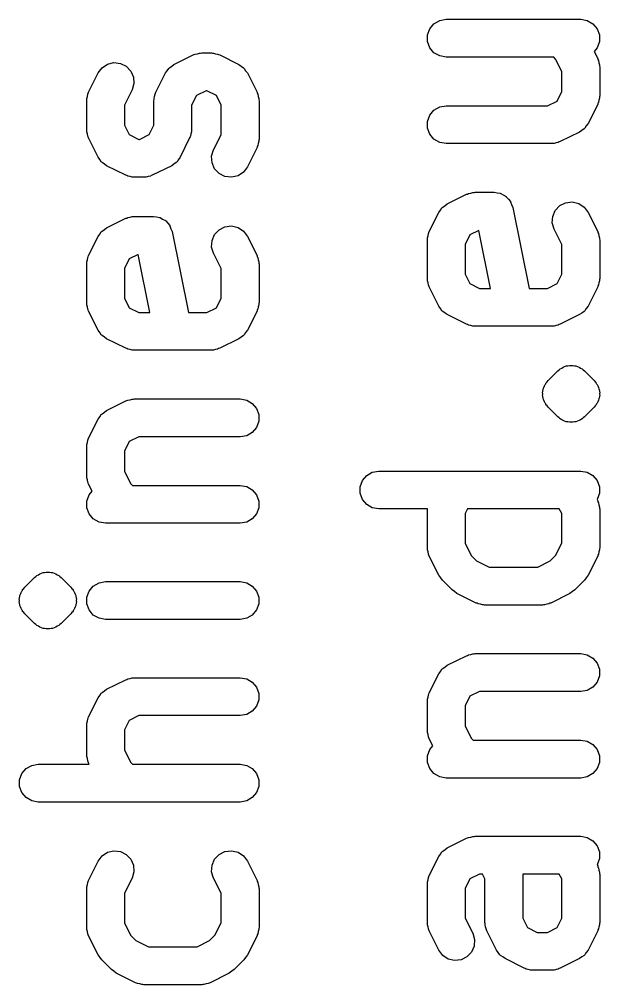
# Model space of a CAD drawing. Extents: x 10 to 287, y -200 to -10.
# Drawn here: x 169.5 to 171.8, y -87.14 to -83.314 of the extents above; entities that cross this region are included whole.
import ezdxf

# ---------------------------------------------------------------- set-up
doc = ezdxf.new("R2010")
doc.units = 0
doc.header["$MEASUREMENT"] = 0
doc.layers.add('BLACK', color=7, linetype='CONTINUOUS')

msp = doc.modelspace()

# ---------------------------------------------------------------- linework, layer by layer
at = {"layer": 'Black'}
for p, q in [((171.127, -83.3513), (171.143, -83.3313)), ((171.143, -83.3313), (171.166, -83.3183)), ((171.166, -83.3183), (171.192, -83.3138)), ((171.192, -83.3138), (171.725, -83.3138)), ((171.725, -83.3138), (171.751, -83.3183)), ((171.751, -83.3183), (171.773, -83.3313)), ((171.773, -83.3313), (171.79, -83.3513)), ((171.118, -83.3757), (171.127, -83.3513)), ((171.79, -83.3513), (171.799, -83.3757)), ((171.118, -83.4018), (171.118, -83.3757)), ((171.127, -83.4263), (171.118, -83.4018)), ((171.799, -83.4018), (171.79, -83.4263)), ((171.799, -83.3757), (171.799, -83.4018)), ((170.206, -83.4501), (170.214, -83.4476)), ((170.214, -83.4476), (170.218, -83.4478)), ((170.218, -83.4478), (170.223, -83.4471)), ((170.223, -83.4471), (170.261, -83.4471)), ((170.261, -83.4471), (170.265, -83.4478)), ((170.265, -83.4478), (170.269, -83.4476)), ((170.269, -83.4476), (170.278, -83.4501)), ((171.143, -83.4462), (171.127, -83.4263)), ((171.166, -83.4592), (171.143, -83.4462)), ((171.79, -83.4263), (171.778, -83.4408)), ((171.778, -83.4408), (171.792, -83.4695)), ((169.85, -83.4914), (169.875, -83.4853)), ((169.875, -83.4853), (169.901, -83.4883)), ((170.113, -83.4931), (170.189, -83.455)), ((170.189, -83.455), (170.193, -83.4538)), ((170.193, -83.4538), (170.197, -83.4516)), ((170.197, -83.4516), (170.206, -83.4501)), ((170.278, -83.4501), (170.286, -83.4516)), ((170.286, -83.4516), (170.29, -83.4538)), ((170.29, -83.4538), (170.294, -83.455)), ((170.294, -83.455), (170.37, -83.4931)), ((171.192, -83.4638), (171.166, -83.4592)), ((171.618, -83.4638), (171.192, -83.4638)), ((171.625, -83.4713), (171.618, -83.4638)), ((171.65, -83.5208), (171.625, -83.4713)), ((171.792, -83.4695), (171.793, -83.4736)), ((171.793, -83.4736), (171.795, -83.4774)), ((171.795, -83.4774), (171.797, -83.4861)), ((171.797, -83.4861), (171.799, -83.4945)), ((169.813, -83.5266), (169.828, -83.5057)), ((169.828, -83.5057), (169.85, -83.4914)), ((169.901, -83.4883), (169.924, -83.5)), ((169.924, -83.5), (169.942, -83.5189)), ((169.942, -83.5189), (169.953, -83.5428)), ((170.079, -83.5266), (170.086, -83.5178)), ((170.086, -83.5178), (170.092, -83.5086)), ((170.092, -83.5086), (170.094, -83.5074)), ((170.094, -83.5074), (170.095, -83.5057)), ((170.095, -83.5057), (170.104, -83.4997)), ((170.104, -83.4997), (170.113, -83.4931)), ((170.37, -83.4931), (170.379, -83.4997)), ((170.379, -83.4997), (170.388, -83.5057)), ((170.388, -83.5057), (170.39, -83.5074)), ((170.39, -83.5074), (170.391, -83.5086)), ((170.391, -83.5086), (170.397, -83.5178)), ((170.397, -83.5178), (170.404, -83.5266)), ((171.65, -83.5996), (171.65, -83.5208)), ((171.799, -83.4945), (171.799, -83.4988)), ((171.799, -83.4988), (171.8, -83.503)), ((171.8, -83.503), (171.8, -83.6173)), ((169.774, -83.6028), (169.813, -83.5266)), ((169.953, -83.5428), (169.954, -83.5688)), ((170.041, -83.6028), (170.079, -83.5266)), ((170.404, -83.5266), (170.442, -83.6028)), ((169.947, -83.5937), (169.917, -83.6541)), ((169.954, -83.5688), (169.947, -83.5937)), ((170.24, -83.5971), (170.202, -83.6161)), ((170.243, -83.5971), (170.24, -83.5971)), ((170.281, -83.6161), (170.243, -83.5971)), ((171.631, -83.6376), (171.65, -83.5996)), ((169.767, -83.6278), (169.77, -83.6194)), ((169.767, -83.6321), (169.767, -83.6278)), ((169.767, -83.6364), (169.767, -83.6321)), ((169.767, -83.7507), (169.767, -83.6364)), ((169.77, -83.6194), (169.771, -83.6107)), ((169.771, -83.6107), (169.773, -83.607)), ((169.773, -83.607), (169.774, -83.6028)), ((170.033, -83.6364), (170.034, -83.6321)), ((170.033, -83.733), (170.033, -83.6364)), ((170.034, -83.6278), (170.036, -83.6194)), ((170.034, -83.6321), (170.034, -83.6278)), ((170.036, -83.6194), (170.038, -83.6107)), ((170.038, -83.6107), (170.04, -83.607)), ((170.04, -83.607), (170.041, -83.6028)), ((170.202, -83.6161), (170.183, -83.6541)), ((170.3, -83.6541), (170.281, -83.6161)), ((170.442, -83.6028), (170.443, -83.607)), ((170.443, -83.607), (170.445, -83.6107)), ((170.445, -83.6107), (170.447, -83.6194)), ((170.447, -83.6194), (170.449, -83.6278)), ((170.449, -83.6278), (170.449, -83.6321)), ((170.449, -83.6321), (170.45, -83.6364)), ((170.45, -83.6364), (170.45, -83.7888)), ((171.593, -83.6566), (171.631, -83.6376)), ((171.797, -83.6343), (171.795, -83.643)), ((171.799, -83.6259), (171.797, -83.6343)), ((171.8, -83.6173), (171.799, -83.6216)), ((171.799, -83.6216), (171.799, -83.6259)), ((169.917, -83.6541), (169.917, -83.733)), ((170.183, -83.6541), (170.183, -83.7507)), ((170.3, -83.7711), (170.3, -83.6541)), ((171.127, -83.6941), (171.143, -83.6742)), ((171.143, -83.6742), (171.166, -83.6611)), ((171.166, -83.6611), (171.192, -83.6566)), ((171.192, -83.6566), (171.593, -83.6566)), ((171.792, -83.6509), (171.754, -83.7271)), ((171.793, -83.6467), (171.792, -83.6509)), ((171.795, -83.643), (171.793, -83.6467)), ((171.118, -83.7186), (171.127, -83.6941)), ((169.767, -83.7549), (169.767, -83.7507)), ((169.767, -83.7592), (169.767, -83.7549)), ((169.917, -83.733), (169.936, -83.771)), ((170.014, -83.771), (170.033, -83.733)), ((170.183, -83.7507), (170.182, -83.7549)), ((170.182, -83.7549), (170.183, -83.7592)), ((171.118, -83.7446), (171.118, -83.7186)), ((171.127, -83.7691), (171.118, -83.7446)), ((171.729, -83.754), (171.72, -83.7606)), ((171.738, -83.748), (171.729, -83.754)), ((171.74, -83.7463), (171.738, -83.748)), ((171.741, -83.7451), (171.74, -83.7463)), ((171.747, -83.7359), (171.741, -83.7451)), ((171.754, -83.7271), (171.747, -83.7359)), ((169.77, -83.7677), (169.767, -83.7592)), ((169.771, -83.7763), (169.77, -83.7677)), ((169.773, -83.7801), (169.771, -83.7763)), ((169.774, -83.7842), (169.773, -83.7801)), ((169.813, -83.8604), (169.774, -83.7842)), ((169.936, -83.771), (169.974, -83.79)), ((169.974, -83.79), (169.976, -83.79)), ((169.976, -83.79), (170.014, -83.771)), ((170.175, -83.7842), (170.137, -83.8604)), ((170.177, -83.7801), (170.175, -83.7842)), ((170.179, -83.7763), (170.177, -83.7801)), ((170.18, -83.7677), (170.179, -83.7763)), ((170.183, -83.7592), (170.18, -83.7677)), ((170.27, -83.8314), (170.3, -83.7711)), ((170.45, -83.7888), (170.449, -83.793)), ((170.449, -83.793), (170.449, -83.7973)), ((171.143, -83.7891), (171.127, -83.7691)), ((171.166, -83.8021), (171.143, -83.7891)), ((171.72, -83.7606), (171.644, -83.7987)), ((170.262, -83.8564), (170.27, -83.8314)), ((170.442, -83.8223), (170.404, -83.8985)), ((170.443, -83.8182), (170.442, -83.8223)), ((170.445, -83.8144), (170.443, -83.8182)), ((170.447, -83.8058), (170.445, -83.8144)), ((170.449, -83.7973), (170.447, -83.8058)), ((171.192, -83.8066), (171.166, -83.8021)), ((171.611, -83.8066), (171.192, -83.8066)), ((171.615, -83.8059), (171.611, -83.8066)), ((171.619, -83.8061), (171.615, -83.8059)), ((171.628, -83.8036), (171.619, -83.8061)), ((171.636, -83.8021), (171.628, -83.8036)), ((171.64, -83.7999), (171.636, -83.8021)), ((171.644, -83.7987), (171.64, -83.7999)), ((169.819, -83.8692), (169.813, -83.8604)), ((169.825, -83.8784), (169.819, -83.8692)), ((170.131, -83.8692), (170.125, -83.8784)), ((170.137, -83.8604), (170.131, -83.8692)), ((170.264, -83.8824), (170.262, -83.8564)), ((169.827, -83.8797), (169.825, -83.8784)), ((169.828, -83.8813), (169.827, -83.8797)), ((169.837, -83.8874), (169.828, -83.8813)), ((169.846, -83.8939), (169.837, -83.8874)), ((169.922, -83.932), (169.846, -83.8939)), ((170.104, -83.8939), (170.027, -83.932)), ((170.113, -83.8874), (170.104, -83.8939)), ((170.122, -83.8813), (170.113, -83.8874)), ((170.123, -83.8797), (170.122, -83.8813)), ((170.125, -83.8784), (170.123, -83.8797)), ((170.274, -83.9063), (170.264, -83.8824)), ((170.292, -83.9252), (170.274, -83.9063)), ((170.404, -83.8985), (170.388, -83.9194)), ((169.926, -83.9333), (169.922, -83.932)), ((169.93, -83.9354), (169.926, -83.9333)), ((169.939, -83.937), (169.93, -83.9354)), ((169.947, -83.9395), (169.939, -83.937)), ((169.952, -83.9392), (169.947, -83.9395)), ((169.956, -83.94), (169.952, -83.9392)), ((169.994, -83.94), (169.956, -83.94)), ((169.998, -83.9392), (169.994, -83.94)), ((170.003, -83.9395), (169.998, -83.9392)), ((170.011, -83.937), (170.003, -83.9395)), ((170.02, -83.9354), (170.011, -83.937)), ((170.023, -83.9333), (170.02, -83.9354)), ((170.027, -83.932), (170.023, -83.9333)), ((170.315, -83.9368), (170.292, -83.9252)), ((170.341, -83.9398), (170.315, -83.9368)), ((170.367, -83.9338), (170.341, -83.9398)), ((170.388, -83.9194), (170.367, -83.9338)), ((171.196, -84.0455), (171.272, -84.0074)), ((171.272, -84.0074), (171.276, -84.0062)), ((171.276, -84.0062), (171.28, -84.004)), ((171.28, -84.004), (171.289, -84.0025)), ((171.289, -84.0025), (171.297, -84)), ((171.297, -84), (171.302, -84.0002)), ((171.302, -84.0002), (171.306, -83.9995)), ((171.306, -83.9995), (171.382, -83.9995)), ((171.382, -83.9995), (171.394, -84.0016)), ((171.394, -84.0016), (171.406, -84.0034)), ((171.406, -84.0034), (171.407, -84.0038)), ((171.407, -84.0038), (171.408, -84.004)), ((171.408, -84.004), (171.418, -84.0101)), ((171.418, -84.0101), (171.429, -84.0159)), ((171.429, -84.0159), (171.43, -84.0166)), ((171.43, -84.0166), (171.43, -84.017)), ((171.43, -84.017), (171.438, -84.0263)), ((171.169, -84.0702), (171.175, -84.061)), ((171.175, -84.061), (171.177, -84.0598)), ((171.177, -84.0598), (171.178, -84.0581)), ((171.178, -84.0581), (171.187, -84.0521)), ((171.187, -84.0521), (171.196, -84.0455)), ((171.438, -84.0263), (171.446, -84.0355)), ((171.446, -84.0355), (171.446, -84.0363)), ((171.446, -84.0363), (171.447, -84.037)), ((171.447, -84.037), (171.451, -84.0484)), ((171.451, -84.0484), (171.456, -84.0598)), ((171.456, -84.0598), (171.52, -84.3804)), ((171.624, -84.0712), (171.642, -84.0523)), ((171.642, -84.0523), (171.665, -84.0407)), ((171.665, -84.0407), (171.691, -84.0377)), ((171.691, -84.0377), (171.717, -84.0438)), ((171.717, -84.0438), (171.738, -84.0581)), ((171.738, -84.0581), (171.754, -84.079)), ((169.926, -84.1014), (169.93, -84.0992)), ((169.93, -84.0992), (169.939, -84.0977)), ((169.939, -84.0977), (169.947, -84.0952)), ((169.947, -84.0952), (169.952, -84.0955)), ((169.952, -84.0955), (169.956, -84.0947)), ((169.956, -84.0947), (170.032, -84.0947)), ((170.032, -84.0947), (170.044, -84.0968)), ((170.044, -84.0968), (170.056, -84.0987)), ((170.056, -84.0987), (170.057, -84.0991)), ((170.057, -84.0991), (170.058, -84.0992)), ((170.058, -84.0992), (170.068, -84.1053)), ((171.124, -84.1552), (171.163, -84.079)), ((171.163, -84.079), (171.169, -84.0702)), ((171.612, -84.1211), (171.614, -84.0951)), ((171.614, -84.0951), (171.624, -84.0712)), ((171.754, -84.079), (171.792, -84.1552)), ((169.846, -84.1407), (169.922, -84.1026)), ((169.922, -84.1026), (169.926, -84.1014)), ((170.068, -84.1053), (170.079, -84.1112)), ((170.079, -84.1112), (170.08, -84.1118)), ((170.08, -84.1118), (170.08, -84.1123)), ((170.08, -84.1123), (170.088, -84.1216)), ((170.088, -84.1216), (170.096, -84.1307)), ((170.096, -84.1307), (170.096, -84.1315)), ((170.096, -84.1315), (170.097, -84.1322)), ((170.097, -84.1322), (170.101, -84.1437)), ((170.292, -84.1476), (170.315, -84.1359)), ((170.315, -84.1359), (170.341, -84.1329)), ((170.341, -84.1329), (170.367, -84.139)), ((171.62, -84.1461), (171.612, -84.1211)), ((169.774, -84.2505), (169.813, -84.1743)), ((169.813, -84.1743), (169.819, -84.1654)), ((169.819, -84.1654), (169.825, -84.1562)), ((169.825, -84.1562), (169.827, -84.155)), ((169.827, -84.155), (169.828, -84.1533)), ((169.828, -84.1533), (169.837, -84.1473)), ((169.837, -84.1473), (169.846, -84.1407)), ((170.101, -84.1437), (170.106, -84.155)), ((170.106, -84.155), (170.17, -84.4757)), ((170.264, -84.1904), (170.274, -84.1665)), ((170.274, -84.1665), (170.292, -84.1476)), ((170.367, -84.139), (170.388, -84.1533)), ((170.388, -84.1533), (170.404, -84.1743)), ((170.404, -84.1743), (170.442, -84.2505)), ((171.117, -84.1802), (171.12, -84.1718)), ((171.12, -84.1718), (171.121, -84.1631)), ((171.121, -84.1631), (171.123, -84.1594)), ((171.123, -84.1594), (171.124, -84.1552)), ((171.286, -84.1685), (171.267, -84.2065)), ((171.321, -84.1508), (171.286, -84.1685)), ((171.367, -84.3804), (171.321, -84.1508)), ((171.65, -84.2065), (171.62, -84.1461)), ((171.792, -84.1552), (171.793, -84.1594)), ((171.793, -84.1594), (171.795, -84.1631)), ((171.795, -84.1631), (171.797, -84.1718)), ((171.797, -84.1718), (171.799, -84.1802)), ((170.262, -84.2164), (170.264, -84.1904)), ((171.117, -84.1845), (171.117, -84.1802)), ((171.117, -84.1888), (171.117, -84.1845)), ((171.117, -84.3411), (171.117, -84.1888)), ((171.267, -84.2065), (171.267, -84.3234)), ((171.65, -84.3234), (171.65, -84.2065)), ((171.799, -84.1802), (171.799, -84.1845)), ((171.799, -84.1845), (171.8, -84.1888)), ((171.8, -84.1888), (171.8, -84.3411)), ((169.773, -84.2546), (169.774, -84.2505)), ((169.971, -84.2461), (169.936, -84.2637)), ((170.017, -84.4757), (169.971, -84.2461)), ((170.27, -84.2413), (170.262, -84.2164)), ((170.3, -84.3017), (170.27, -84.2413)), ((170.442, -84.2505), (170.443, -84.2546)), ((169.767, -84.2754), (169.77, -84.267)), ((169.767, -84.2797), (169.767, -84.2754)), ((169.767, -84.284), (169.767, -84.2797)), ((169.767, -84.4364), (169.767, -84.284)), ((169.77, -84.267), (169.771, -84.2583)), ((169.771, -84.2583), (169.773, -84.2546)), ((169.936, -84.2637), (169.917, -84.3017)), ((170.443, -84.2546), (170.445, -84.2583)), ((170.445, -84.2583), (170.447, -84.267)), ((170.447, -84.267), (170.449, -84.2754)), ((170.449, -84.2754), (170.449, -84.2797)), ((170.449, -84.2797), (170.45, -84.284)), ((170.45, -84.284), (170.45, -84.4364)), ((169.917, -84.3017), (169.917, -84.4187)), ((170.3, -84.4187), (170.3, -84.3017)), ((171.267, -84.3234), (171.286, -84.3614)), ((171.631, -84.3614), (171.65, -84.3234)), ((171.117, -84.3454), (171.117, -84.3411)), ((171.117, -84.3497), (171.117, -84.3454)), ((171.12, -84.3581), (171.117, -84.3497)), ((171.121, -84.3668), (171.12, -84.3581)), ((171.123, -84.3705), (171.121, -84.3668)), ((171.286, -84.3614), (171.324, -84.3804)), ((171.593, -84.3804), (171.631, -84.3614)), ((171.795, -84.3668), (171.793, -84.3705)), ((171.797, -84.3581), (171.795, -84.3668)), ((171.799, -84.3497), (171.797, -84.3581)), ((171.8, -84.3411), (171.799, -84.3454)), ((171.799, -84.3454), (171.799, -84.3497)), ((171.124, -84.3747), (171.123, -84.3705)), ((171.163, -84.4509), (171.124, -84.3747)), ((171.324, -84.3804), (171.367, -84.3804)), ((171.52, -84.3804), (171.593, -84.3804)), ((171.792, -84.3747), (171.754, -84.4509)), ((171.793, -84.3705), (171.792, -84.3747)), ((169.767, -84.4406), (169.767, -84.4364)), ((169.767, -84.445), (169.767, -84.4406)), ((169.917, -84.4187), (169.936, -84.4567)), ((170.281, -84.4567), (170.3, -84.4187)), ((170.45, -84.4364), (170.449, -84.4406)), ((170.449, -84.4406), (170.449, -84.445)), ((169.77, -84.4534), (169.767, -84.445)), ((169.771, -84.462), (169.77, -84.4534)), ((169.773, -84.4658), (169.771, -84.462)), ((169.774, -84.4699), (169.773, -84.4658)), ((169.813, -84.5461), (169.774, -84.4699)), ((169.936, -84.4567), (169.974, -84.4757)), ((169.974, -84.4757), (170.017, -84.4757)), ((170.17, -84.4757), (170.243, -84.4757)), ((170.243, -84.4757), (170.281, -84.4567)), ((170.442, -84.4699), (170.404, -84.5461)), ((170.443, -84.4658), (170.442, -84.4699)), ((170.445, -84.462), (170.443, -84.4658)), ((170.447, -84.4534), (170.445, -84.462)), ((170.449, -84.445), (170.447, -84.4534)), ((171.169, -84.4597), (171.163, -84.4509)), ((171.175, -84.4689), (171.169, -84.4597)), ((171.177, -84.4701), (171.175, -84.4689)), ((171.178, -84.4718), (171.177, -84.4701)), ((171.187, -84.4779), (171.178, -84.4718)), ((171.196, -84.4844), (171.187, -84.4779)), ((171.729, -84.4779), (171.72, -84.4844)), ((171.738, -84.4718), (171.729, -84.4779)), ((171.74, -84.4701), (171.738, -84.4718)), ((171.741, -84.4689), (171.74, -84.4701)), ((171.747, -84.4597), (171.741, -84.4689)), ((171.754, -84.4509), (171.747, -84.4597)), ((171.272, -84.5225), (171.196, -84.4844)), ((171.72, -84.4844), (171.644, -84.5225)), ((169.819, -84.5549), (169.813, -84.5461)), ((169.825, -84.5641), (169.819, -84.5549)), ((170.397, -84.555), (170.391, -84.5641)), ((170.404, -84.5461), (170.397, -84.555)), ((171.276, -84.5237), (171.272, -84.5225)), ((171.28, -84.5259), (171.276, -84.5237)), ((171.289, -84.5274), (171.28, -84.5259)), ((171.297, -84.5299), (171.289, -84.5274)), ((171.302, -84.5297), (171.297, -84.5299)), ((171.306, -84.5304), (171.302, -84.5297)), ((171.611, -84.5304), (171.306, -84.5304)), ((171.615, -84.5297), (171.611, -84.5304)), ((171.619, -84.5299), (171.615, -84.5297)), ((171.628, -84.5274), (171.619, -84.5299)), ((171.636, -84.5259), (171.628, -84.5274)), ((171.64, -84.5237), (171.636, -84.5259)), ((171.644, -84.5225), (171.64, -84.5237)), ((169.827, -84.5654), (169.825, -84.5641)), ((169.828, -84.567), (169.827, -84.5654)), ((169.837, -84.5731), (169.828, -84.567)), ((169.846, -84.5797), (169.837, -84.5731)), ((169.922, -84.6177), (169.846, -84.5797)), ((170.37, -84.5797), (170.294, -84.6177)), ((170.379, -84.5731), (170.37, -84.5797)), ((170.388, -84.567), (170.379, -84.5731)), ((170.39, -84.5654), (170.388, -84.567)), ((170.391, -84.5641), (170.39, -84.5654)), ((169.926, -84.619), (169.922, -84.6177)), ((169.93, -84.6211), (169.926, -84.619)), ((169.939, -84.6227), (169.93, -84.6211)), ((169.947, -84.6252), (169.939, -84.6227)), ((169.952, -84.6249), (169.947, -84.6252)), ((169.956, -84.6257), (169.952, -84.6249)), ((170.261, -84.6257), (169.956, -84.6257)), ((170.265, -84.6249), (170.261, -84.6257)), ((170.269, -84.6252), (170.265, -84.6249)), ((170.278, -84.6227), (170.269, -84.6252)), ((170.286, -84.6211), (170.278, -84.6227)), ((170.29, -84.619), (170.286, -84.6211)), ((170.294, -84.6177), (170.29, -84.619)), ((171.596, -84.7452), (171.634, -84.7072)), ((171.634, -84.7072), (171.639, -84.7034)), ((171.639, -84.7034), (171.644, -84.6988)), ((171.644, -84.6988), (171.65, -84.696)), ((171.65, -84.696), (171.655, -84.6922)), ((171.655, -84.6922), (171.661, -84.6905)), ((171.661, -84.6905), (171.667, -84.6877)), ((171.667, -84.6877), (171.674, -84.6872)), ((171.674, -84.6872), (171.68, -84.6855)), ((171.68, -84.6855), (171.687, -84.686)), ((171.687, -84.686), (171.693, -84.6855)), ((171.693, -84.6855), (171.7, -84.6872)), ((171.7, -84.6872), (171.706, -84.6877)), ((171.706, -84.6877), (171.712, -84.6905)), ((171.712, -84.6905), (171.719, -84.6922)), ((171.719, -84.6922), (171.724, -84.696)), ((171.724, -84.696), (171.73, -84.6988)), ((171.73, -84.6988), (171.734, -84.7034)), ((171.734, -84.7034), (171.74, -84.7072)), ((171.74, -84.7072), (171.778, -84.7453)), ((171.592, -84.7506), (171.596, -84.7452)), ((171.778, -84.7453), (171.782, -84.7506)), ((171.575, -84.7853), (171.576, -84.7822)), ((171.575, -84.7886), (171.575, -84.7853)), ((171.576, -84.7789), (171.579, -84.7729)), ((171.576, -84.7822), (171.576, -84.7789)), ((171.579, -84.7729), (171.581, -84.7666)), ((171.581, -84.7666), (171.583, -84.7639)), ((171.583, -84.7639), (171.584, -84.7608)), ((171.584, -84.7608), (171.586, -84.7583)), ((171.586, -84.7583), (171.587, -84.7553)), ((171.587, -84.7553), (171.592, -84.7506)), ((171.782, -84.7506), (171.786, -84.7553)), ((171.786, -84.7553), (171.788, -84.7583)), ((171.788, -84.7583), (171.79, -84.7608)), ((171.79, -84.7608), (171.791, -84.7639)), ((171.791, -84.7639), (171.793, -84.7666)), ((171.793, -84.7666), (171.795, -84.7729)), ((171.795, -84.7729), (171.797, -84.7789)), ((171.797, -84.7789), (171.798, -84.7822)), ((171.798, -84.7822), (171.799, -84.7853)), ((171.799, -84.7853), (171.799, -84.7886)), ((169.846, -84.8645), (169.922, -84.8264)), ((169.922, -84.8264), (169.926, -84.8252)), ((169.926, -84.8252), (169.93, -84.823)), ((169.93, -84.823), (169.939, -84.8215)), ((169.939, -84.8215), (169.947, -84.819)), ((169.947, -84.819), (169.952, -84.8193)), ((169.952, -84.8193), (169.956, -84.8185)), ((169.956, -84.8185), (170.375, -84.8185)), ((170.375, -84.8185), (170.401, -84.823)), ((170.401, -84.823), (170.423, -84.8361)), ((171.574, -84.7917), (171.575, -84.7886)), ((171.575, -84.7983), (171.574, -84.7917)), ((171.574, -84.8048), (171.575, -84.7983)), ((171.575, -84.808), (171.574, -84.8048)), ((171.575, -84.8113), (171.575, -84.808)), ((171.576, -84.8144), (171.575, -84.8113)), ((171.576, -84.8177), (171.576, -84.8144)), ((171.579, -84.8236), (171.576, -84.8177)), ((171.581, -84.83), (171.579, -84.8236)), ((171.795, -84.8236), (171.793, -84.83)), ((171.797, -84.8177), (171.795, -84.8236)), ((171.798, -84.8144), (171.797, -84.8177)), ((171.799, -84.8113), (171.798, -84.8144)), ((171.799, -84.7886), (171.8, -84.7917)), ((171.8, -84.7917), (171.799, -84.7983)), ((171.799, -84.7983), (171.8, -84.8048)), ((171.8, -84.8048), (171.799, -84.808)), ((171.799, -84.808), (171.799, -84.8113)), ((169.837, -84.8711), (169.846, -84.8645)), ((170.423, -84.8361), (170.44, -84.856)), ((170.44, -84.856), (170.449, -84.8805)), ((171.583, -84.8327), (171.581, -84.83)), ((171.584, -84.8358), (171.583, -84.8327)), ((171.586, -84.8383), (171.584, -84.8358)), ((171.587, -84.8413), (171.586, -84.8383)), ((171.592, -84.8459), (171.587, -84.8413)), ((171.596, -84.8513), (171.592, -84.8459)), ((171.634, -84.8894), (171.596, -84.8513)), ((171.778, -84.8513), (171.74, -84.8894)), ((171.782, -84.8459), (171.778, -84.8513)), ((171.786, -84.8413), (171.782, -84.8459)), ((171.788, -84.8383), (171.786, -84.8413)), ((171.79, -84.8358), (171.788, -84.8383)), ((171.791, -84.8327), (171.79, -84.8358)), ((171.793, -84.83), (171.791, -84.8327)), ((169.774, -84.9743), (169.813, -84.8981)), ((169.813, -84.8981), (169.819, -84.8892)), ((169.819, -84.8892), (169.825, -84.8801)), ((169.825, -84.8801), (169.827, -84.8788)), ((169.827, -84.8788), (169.828, -84.8772)), ((169.828, -84.8772), (169.837, -84.8711)), ((170.449, -84.8805), (170.449, -84.9065)), ((171.639, -84.8932), (171.634, -84.8894)), ((171.644, -84.8978), (171.639, -84.8932)), ((171.65, -84.9006), (171.644, -84.8978)), ((171.655, -84.9044), (171.65, -84.9006)), ((171.724, -84.9006), (171.719, -84.9044)), ((171.73, -84.8978), (171.724, -84.9006)), ((171.734, -84.8932), (171.73, -84.8978)), ((171.74, -84.8894), (171.734, -84.8932)), ((170.44, -84.931), (170.423, -84.951)), ((170.449, -84.9065), (170.44, -84.931)), ((171.661, -84.906), (171.655, -84.9044)), ((171.667, -84.9088), (171.661, -84.906)), ((171.674, -84.9094), (171.667, -84.9088)), ((171.68, -84.9111), (171.674, -84.9094)), ((171.687, -84.9105), (171.68, -84.9111)), ((171.693, -84.9111), (171.687, -84.9105)), ((171.7, -84.9094), (171.693, -84.9111)), ((171.706, -84.9088), (171.7, -84.9094)), ((171.712, -84.906), (171.706, -84.9088)), ((171.719, -84.9044), (171.712, -84.906)), ((169.771, -84.9822), (169.773, -84.9784)), ((169.773, -84.9784), (169.774, -84.9743)), ((169.974, -84.9685), (169.936, -84.9875)), ((170.375, -84.9685), (169.974, -84.9685)), ((170.401, -84.964), (170.375, -84.9685)), ((170.423, -84.951), (170.401, -84.964)), ((169.767, -84.9992), (169.77, -84.9908)), ((169.767, -85.0035), (169.767, -84.9992)), ((169.767, -85.0078), (169.767, -85.0035)), ((169.767, -85.1221), (169.767, -85.0078)), ((169.77, -84.9908), (169.771, -84.9822)), ((169.936, -84.9875), (169.917, -85.0255)), ((169.917, -85.0255), (169.917, -85.1044)), ((169.767, -85.1264), (169.767, -85.1221)), ((169.767, -85.1307), (169.767, -85.1264)), ((169.77, -85.1391), (169.767, -85.1307)), ((169.917, -85.1044), (169.941, -85.1539)), ((170.86, -85.1417), (170.877, -85.1218)), ((170.877, -85.1218), (170.899, -85.1088)), ((170.899, -85.1088), (170.925, -85.1042)), ((170.925, -85.1042), (171.725, -85.1042)), ((171.725, -85.1042), (171.751, -85.1088)), ((171.751, -85.1088), (171.773, -85.1218)), ((171.773, -85.1218), (171.79, -85.1417)), ((169.771, -85.1477), (169.77, -85.1391)), ((169.773, -85.1515), (169.771, -85.1477)), ((169.774, -85.1556), (169.773, -85.1515)), ((169.789, -85.1843), (169.774, -85.1556)), ((169.941, -85.1539), (169.949, -85.1614)), ((169.949, -85.1614), (170.375, -85.1614)), ((170.375, -85.1614), (170.401, -85.1659)), ((170.401, -85.1659), (170.423, -85.1789)), ((170.851, -85.1662), (170.86, -85.1417)), ((170.851, -85.1923), (170.851, -85.1662)), ((171.79, -85.1417), (171.799, -85.1662)), ((171.799, -85.1662), (171.799, -85.1923)), ((169.768, -85.2234), (169.777, -85.1989)), ((169.777, -85.1989), (169.789, -85.1843)), ((170.423, -85.1789), (170.44, -85.1989)), ((170.44, -85.1989), (170.449, -85.2234)), ((170.86, -85.2167), (170.851, -85.1923)), ((171.799, -85.1923), (171.79, -85.2167)), ((169.768, -85.2494), (169.768, -85.2234)), ((170.449, -85.2234), (170.449, -85.2494)), ((170.877, -85.2367), (170.86, -85.2167)), ((170.899, -85.2497), (170.877, -85.2367)), ((171.79, -85.2167), (171.79, -85.2171)), ((171.79, -85.2171), (171.792, -85.2219)), ((171.792, -85.2219), (171.793, -85.226)), ((171.793, -85.226), (171.795, -85.2298)), ((171.795, -85.2298), (171.797, -85.2384)), ((171.797, -85.2384), (171.799, -85.2469)), ((171.799, -85.2469), (171.799, -85.2512)), ((169.777, -85.2739), (169.768, -85.2494)), ((169.793, -85.2938), (169.777, -85.2739)), ((170.44, -85.2739), (170.423, -85.2938)), ((170.449, -85.2494), (170.44, -85.2739)), ((170.925, -85.2542), (170.899, -85.2497)), ((171.117, -85.2542), (170.925, -85.2542)), ((171.117, -85.2554), (171.117, -85.2542)), ((171.117, -85.4078), (171.117, -85.2554)), ((171.276, -85.2542), (171.267, -85.2731)), ((171.267, -85.2731), (171.267, -85.3901)), ((171.64, -85.2542), (171.276, -85.2542)), ((171.65, -85.2731), (171.64, -85.2542)), ((171.65, -85.3901), (171.65, -85.2731)), ((171.799, -85.2512), (171.8, -85.2554)), ((171.8, -85.2554), (171.8, -85.4078)), ((169.816, -85.3069), (169.793, -85.2938)), ((169.842, -85.3114), (169.816, -85.3069)), ((170.375, -85.3114), (169.842, -85.3114)), ((170.401, -85.3069), (170.375, -85.3114)), ((170.423, -85.2938), (170.401, -85.3069)), ((171.267, -85.3901), (171.291, -85.4396)), ((171.625, -85.4396), (171.65, -85.3901)), ((171.117, -85.4121), (171.117, -85.4078)), ((171.117, -85.4164), (171.117, -85.4121)), ((171.12, -85.4248), (171.117, -85.4164)), ((171.121, -85.4335), (171.12, -85.4248)), ((171.123, -85.4372), (171.121, -85.4335)), ((171.124, -85.4413), (171.123, -85.4372)), ((171.793, -85.4372), (171.792, -85.4413)), ((171.795, -85.4335), (171.793, -85.4372)), ((171.797, -85.4248), (171.795, -85.4335)), ((171.799, -85.4164), (171.797, -85.4248)), ((171.8, -85.4078), (171.799, -85.4121)), ((171.799, -85.4121), (171.799, -85.4164)), ((171.163, -85.5175), (171.124, -85.4413)), ((171.291, -85.4396), (171.312, -85.4605)), ((171.312, -85.4605), (171.362, -85.4852)), ((171.555, -85.4852), (171.604, -85.4605)), ((171.604, -85.4605), (171.625, -85.4396)), ((171.792, -85.4413), (171.754, -85.5175)), ((169.57, -85.5178), (169.576, -85.515)), ((169.576, -85.515), (169.581, -85.5113)), ((169.581, -85.5113), (169.588, -85.5096)), ((169.588, -85.5096), (169.594, -85.5068)), ((169.594, -85.5068), (169.6, -85.5062)), ((169.6, -85.5062), (169.606, -85.5045)), ((169.606, -85.5045), (169.613, -85.5051)), ((169.613, -85.5051), (169.62, -85.5045)), ((169.62, -85.5045), (169.626, -85.5062)), ((169.626, -85.5062), (169.632, -85.5068)), ((169.632, -85.5068), (169.638, -85.5096)), ((169.638, -85.5096), (169.645, -85.5113)), ((169.645, -85.5113), (169.65, -85.515)), ((169.65, -85.515), (169.656, -85.5178)), ((171.362, -85.4852), (171.555, -85.4852)), ((169.522, -85.5643), (169.56, -85.5262)), ((169.56, -85.5262), (169.565, -85.5224)), ((169.565, -85.5224), (169.57, -85.5178)), ((169.656, -85.5178), (169.661, -85.5224)), ((169.661, -85.5224), (169.666, -85.5262)), ((169.666, -85.5262), (169.704, -85.5643)), ((169.793, -85.5599), (169.816, -85.5469)), ((169.816, -85.5469), (169.842, -85.5423)), ((169.842, -85.5423), (170.375, -85.5423)), ((170.375, -85.5423), (170.401, -85.5469)), ((170.401, -85.5469), (170.423, -85.5599)), ((171.17, -85.5272), (171.163, -85.5175)), ((171.177, -85.537), (171.17, -85.5272)), ((171.215, -85.5751), (171.177, -85.537)), ((171.74, -85.537), (171.702, -85.5751)), ((171.747, -85.5272), (171.74, -85.537)), ((171.754, -85.5175), (171.747, -85.5272)), ((169.502, -85.5979), (169.505, -85.592)), ((169.505, -85.592), (169.507, -85.5856)), ((169.507, -85.5856), (169.509, -85.5829)), ((169.509, -85.5829), (169.51, -85.5798)), ((169.51, -85.5798), (169.512, -85.5773)), ((169.512, -85.5773), (169.513, -85.5743)), ((169.513, -85.5743), (169.518, -85.5697)), ((169.518, -85.5697), (169.522, -85.5643)), ((169.704, -85.5643), (169.708, -85.5697)), ((169.708, -85.5697), (169.713, -85.5743)), ((169.713, -85.5743), (169.714, -85.5773)), ((169.714, -85.5773), (169.716, -85.5798)), ((169.716, -85.5798), (169.717, -85.5829)), ((169.717, -85.5829), (169.719, -85.5856)), ((169.719, -85.5856), (169.721, -85.592)), ((169.721, -85.592), (169.724, -85.5979)), ((169.768, -85.6043), (169.777, -85.5798)), ((169.777, -85.5798), (169.793, -85.5599)), ((170.423, -85.5599), (170.44, -85.5798)), ((170.44, -85.5798), (170.449, -85.6043)), ((171.225, -85.582), (171.215, -85.5751)), ((171.234, -85.5892), (171.225, -85.582)), ((171.31, -85.6273), (171.234, -85.5892)), ((171.682, -85.5892), (171.606, -85.6273)), ((171.692, -85.582), (171.682, -85.5892)), ((171.702, -85.5751), (171.692, -85.582)), ((169.5, -85.6108), (169.501, -85.6076)), ((169.501, -85.6173), (169.5, -85.6108)), ((169.5, -85.6239), (169.501, -85.6173)), ((169.501, -85.6271), (169.5, -85.6239)), ((169.501, -85.6043), (169.502, -85.6012)), ((169.501, -85.6076), (169.501, -85.6043)), ((169.501, -85.6304), (169.501, -85.6271)), ((169.502, -85.6012), (169.502, -85.5979)), ((169.724, -85.5979), (169.724, -85.6012)), ((169.724, -85.6012), (169.725, -85.6043)), ((169.725, -85.6043), (169.725, -85.6076)), ((169.725, -85.6076), (169.726, -85.6108)), ((169.726, -85.6108), (169.725, -85.6173)), ((169.725, -85.6173), (169.726, -85.6239)), ((169.726, -85.6239), (169.725, -85.6271)), ((169.725, -85.6271), (169.725, -85.6304)), ((169.768, -85.6304), (169.768, -85.6043)), ((170.449, -85.6043), (170.449, -85.6304)), ((171.315, -85.6285), (171.31, -85.6273)), ((171.318, -85.6307), (171.315, -85.6285)), ((171.602, -85.6285), (171.598, -85.6307)), ((171.606, -85.6273), (171.602, -85.6285)), ((169.502, -85.6335), (169.501, -85.6304)), ((169.502, -85.6367), (169.502, -85.6335)), ((169.505, -85.6427), (169.502, -85.6367)), ((169.507, -85.649), (169.505, -85.6427)), ((169.509, -85.6517), (169.507, -85.649)), ((169.51, -85.6548), (169.509, -85.6517)), ((169.512, -85.6574), (169.51, -85.6548)), ((169.513, -85.6603), (169.512, -85.6574)), ((169.518, -85.665), (169.513, -85.6603)), ((169.522, -85.6704), (169.518, -85.665)), ((169.708, -85.665), (169.704, -85.6704)), ((169.713, -85.6603), (169.708, -85.665)), ((169.714, -85.6574), (169.713, -85.6603)), ((169.716, -85.6548), (169.714, -85.6574)), ((169.717, -85.6517), (169.716, -85.6548)), ((169.719, -85.649), (169.717, -85.6517)), ((169.721, -85.6427), (169.719, -85.649)), ((169.724, -85.6367), (169.721, -85.6427)), ((169.725, -85.6304), (169.724, -85.6335)), ((169.724, -85.6335), (169.724, -85.6367)), ((169.777, -85.6548), (169.768, -85.6304)), ((169.793, -85.6748), (169.777, -85.6548)), ((170.44, -85.6548), (170.423, -85.6748)), ((170.449, -85.6304), (170.44, -85.6548)), ((171.327, -85.6322), (171.318, -85.6307)), ((171.335, -85.6347), (171.327, -85.6322)), ((171.34, -85.6344), (171.335, -85.6347)), ((171.344, -85.6352), (171.34, -85.6344)), ((171.573, -85.6352), (171.344, -85.6352)), ((171.577, -85.6344), (171.573, -85.6352)), ((171.581, -85.6347), (171.577, -85.6344)), ((171.59, -85.6322), (171.581, -85.6347)), ((171.598, -85.6307), (171.59, -85.6322)), ((169.56, -85.7085), (169.522, -85.6704)), ((169.704, -85.6704), (169.666, -85.7085)), ((169.816, -85.6878), (169.793, -85.6748)), ((169.842, -85.6923), (169.816, -85.6878)), ((170.375, -85.6923), (169.842, -85.6923)), ((170.401, -85.6878), (170.375, -85.6923)), ((170.423, -85.6748), (170.401, -85.6878)), ((169.565, -85.7122), (169.56, -85.7085)), ((169.57, -85.7169), (169.565, -85.7122)), ((169.576, -85.7196), (169.57, -85.7169)), ((169.581, -85.7234), (169.576, -85.7196)), ((169.588, -85.7251), (169.581, -85.7234)), ((169.594, -85.7279), (169.588, -85.7251)), ((169.6, -85.7284), (169.594, -85.7279)), ((169.606, -85.7301), (169.6, -85.7284)), ((169.613, -85.7296), (169.606, -85.7301)), ((169.62, -85.7301), (169.613, -85.7296)), ((169.626, -85.7284), (169.62, -85.7301)), ((169.632, -85.7279), (169.626, -85.7284)), ((169.638, -85.7251), (169.632, -85.7279)), ((169.645, -85.7234), (169.638, -85.7251)), ((169.65, -85.7196), (169.645, -85.7234)), ((169.656, -85.7169), (169.65, -85.7196)), ((169.661, -85.7122), (169.656, -85.7169)), ((169.666, -85.7085), (169.661, -85.7122)), ((171.196, -85.8741), (171.272, -85.836)), ((171.272, -85.836), (171.276, -85.8347)), ((171.276, -85.8347), (171.28, -85.8326)), ((171.28, -85.8326), (171.289, -85.831)), ((171.289, -85.831), (171.297, -85.8285)), ((171.297, -85.8285), (171.302, -85.8288)), ((171.302, -85.8288), (171.306, -85.828)), ((171.306, -85.828), (171.725, -85.828)), ((171.725, -85.828), (171.751, -85.8326)), ((171.751, -85.8326), (171.773, -85.8456)), ((171.773, -85.8456), (171.79, -85.8655)), ((171.169, -85.8988), (171.175, -85.8896)), ((171.175, -85.8896), (171.177, -85.8883)), ((171.177, -85.8883), (171.178, -85.8867)), ((171.178, -85.8867), (171.187, -85.8806)), ((171.187, -85.8806), (171.196, -85.8741)), ((171.79, -85.8655), (171.799, -85.89)), ((171.799, -85.89), (171.799, -85.9161)), ((169.846, -85.9693), (169.922, -85.9312)), ((169.922, -85.9312), (169.926, -85.93)), ((169.926, -85.93), (169.93, -85.9278)), ((169.93, -85.9278), (169.939, -85.9263)), ((169.939, -85.9263), (169.947, -85.9238)), ((169.947, -85.9238), (169.952, -85.924)), ((169.952, -85.924), (169.956, -85.9233)), ((169.956, -85.9233), (170.375, -85.9233)), ((170.375, -85.9233), (170.401, -85.9278)), ((170.401, -85.9278), (170.423, -85.9408)), ((171.124, -85.9838), (171.163, -85.9076)), ((171.163, -85.9076), (171.169, -85.8988)), ((171.799, -85.9161), (171.79, -85.9405)), ((169.837, -85.9759), (169.846, -85.9693)), ((170.423, -85.9408), (170.44, -85.9608)), ((170.44, -85.9608), (170.449, -85.9853)), ((171.751, -85.9735), (171.725, -85.978)), ((171.773, -85.9605), (171.751, -85.9735)), ((171.79, -85.9405), (171.773, -85.9605)), ((169.774, -86.079), (169.813, -86.0028)), ((169.813, -86.0028), (169.819, -85.994)), ((169.819, -85.994), (169.825, -85.9848)), ((169.825, -85.9848), (169.827, -85.9836)), ((169.827, -85.9836), (169.828, -85.9819)), ((169.828, -85.9819), (169.837, -85.9759)), ((170.449, -86.0113), (170.44, -86.0358)), ((170.449, -85.9853), (170.449, -86.0113)), ((171.117, -86.0088), (171.12, -86.0003)), ((171.117, -86.0131), (171.117, -86.0088)), ((171.12, -86.0003), (171.121, -85.9917)), ((171.121, -85.9917), (171.123, -85.9879)), ((171.123, -85.9879), (171.124, -85.9838)), ((171.286, -85.997), (171.267, -86.035)), ((171.324, -85.978), (171.286, -85.997)), ((171.725, -85.978), (171.324, -85.978)), ((170.44, -86.0358), (170.423, -86.0557)), ((171.117, -86.0173), (171.117, -86.0131)), ((171.117, -86.1316), (171.117, -86.0173)), ((171.267, -86.035), (171.267, -86.1139)), ((169.77, -86.0956), (169.771, -86.0869)), ((169.771, -86.0869), (169.773, -86.0832)), ((169.773, -86.0832), (169.774, -86.079)), ((169.974, -86.0733), (169.936, -86.0923)), ((170.375, -86.0733), (169.974, -86.0733)), ((170.401, -86.0688), (170.375, -86.0733)), ((170.423, -86.0557), (170.401, -86.0688)), ((169.767, -86.104), (169.77, -86.0956)), ((169.767, -86.1083), (169.767, -86.104)), ((169.767, -86.1126), (169.767, -86.1083)), ((169.767, -86.2269), (169.767, -86.1126)), ((169.936, -86.0923), (169.917, -86.1303)), ((171.267, -86.1139), (171.291, -86.1634)), ((169.917, -86.1303), (169.917, -86.2092)), ((171.117, -86.1359), (171.117, -86.1316)), ((171.117, -86.1402), (171.117, -86.1359)), ((171.12, -86.1486), (171.117, -86.1402)), ((171.121, -86.1573), (171.12, -86.1486)), ((171.123, -86.161), (171.121, -86.1573)), ((171.124, -86.1652), (171.123, -86.161)), ((171.139, -86.1938), (171.124, -86.1652)), ((171.291, -86.1634), (171.299, -86.1709)), ((171.127, -86.2084), (171.139, -86.1938)), ((171.299, -86.1709), (171.725, -86.1709)), ((171.725, -86.1709), (171.751, -86.1754)), ((171.751, -86.1754), (171.773, -86.1885)), ((171.773, -86.1885), (171.79, -86.2084)), ((169.767, -86.2311), (169.767, -86.2269)), ((169.767, -86.2354), (169.767, -86.2311)), ((169.77, -86.2439), (169.767, -86.2354)), ((169.917, -86.2092), (169.941, -86.2586)), ((171.118, -86.2329), (171.127, -86.2084)), ((171.118, -86.2589), (171.118, -86.2329)), ((171.79, -86.2084), (171.799, -86.2329)), ((171.799, -86.2329), (171.799, -86.2589)), ((169.527, -86.2837), (169.549, -86.2707)), ((169.549, -86.2707), (169.575, -86.2661)), ((169.575, -86.2661), (169.777, -86.2661)), ((169.771, -86.2525), (169.77, -86.2439)), ((169.773, -86.2563), (169.771, -86.2525)), ((169.774, -86.2604), (169.773, -86.2563)), ((169.777, -86.2661), (169.774, -86.2604)), ((169.941, -86.2586), (169.949, -86.2661)), ((169.949, -86.2661), (170.375, -86.2661)), ((170.375, -86.2661), (170.401, -86.2707)), ((170.401, -86.2707), (170.423, -86.2837)), ((171.127, -86.2834), (171.118, -86.2589)), ((171.799, -86.2589), (171.79, -86.2834)), ((169.501, -86.3281), (169.51, -86.3036)), ((169.51, -86.3036), (169.527, -86.2837)), ((170.423, -86.2837), (170.44, -86.3036)), ((170.44, -86.3036), (170.449, -86.3281)), ((171.143, -86.3034), (171.127, -86.2834)), ((171.166, -86.3164), (171.143, -86.3034)), ((171.192, -86.3209), (171.166, -86.3164)), ((171.751, -86.3164), (171.725, -86.3209)), ((171.773, -86.3034), (171.751, -86.3164)), ((171.79, -86.2834), (171.773, -86.3034)), ((169.501, -86.3542), (169.501, -86.3281)), ((169.51, -86.3786), (169.501, -86.3542)), ((170.449, -86.3542), (170.44, -86.3786)), ((170.449, -86.3281), (170.449, -86.3542)), ((171.725, -86.3209), (171.192, -86.3209)), ((169.527, -86.3986), (169.51, -86.3786)), ((170.44, -86.3786), (170.423, -86.3986)), ((169.549, -86.4116), (169.527, -86.3986)), ((169.575, -86.4161), (169.549, -86.4116)), ((170.375, -86.4161), (169.575, -86.4161)), ((170.401, -86.4116), (170.375, -86.4161)), ((170.423, -86.3986), (170.401, -86.4116)), ((171.196, -86.5979), (171.272, -86.5598)), ((171.272, -86.5598), (171.276, -86.5585)), ((171.276, -86.5585), (171.28, -86.5564)), ((171.28, -86.5564), (171.289, -86.5549)), ((171.289, -86.5549), (171.297, -86.5523)), ((171.297, -86.5523), (171.302, -86.5526)), ((171.302, -86.5526), (171.306, -86.5519)), ((171.306, -86.5519), (171.725, -86.5519)), ((171.725, -86.5519), (171.751, -86.5564)), ((171.751, -86.5564), (171.773, -86.5694)), ((171.773, -86.5694), (171.79, -86.5894)), ((169.828, -86.6295), (169.85, -86.6152)), ((169.85, -86.6152), (169.875, -86.6091)), ((169.875, -86.6091), (169.901, -86.6121)), ((169.901, -86.6121), (169.924, -86.6238)), ((169.924, -86.6238), (169.942, -86.6427)), ((170.274, -86.6427), (170.292, -86.6238)), ((170.292, -86.6238), (170.315, -86.6121)), ((170.315, -86.6121), (170.341, -86.6091)), ((170.341, -86.6091), (170.367, -86.6152)), ((170.367, -86.6152), (170.388, -86.6295)), ((171.163, -86.6314), (171.169, -86.6226)), ((171.169, -86.6226), (171.175, -86.6134)), ((171.175, -86.6134), (171.177, -86.6122)), ((171.177, -86.6122), (171.178, -86.6105)), ((171.178, -86.6105), (171.187, -86.6044)), ((171.187, -86.6044), (171.196, -86.5979)), ((171.79, -86.5894), (171.799, -86.6138)), ((171.799, -86.6138), (171.799, -86.6399)), ((169.774, -86.7266), (169.813, -86.6505)), ((169.813, -86.6505), (169.828, -86.6295)), ((169.942, -86.6427), (169.953, -86.6666)), ((170.264, -86.6666), (170.274, -86.6427)), ((170.388, -86.6295), (170.404, -86.6505)), ((170.404, -86.6505), (170.442, -86.7266)), ((171.124, -86.7076), (171.163, -86.6314)), ((171.799, -86.6399), (171.79, -86.6644)), ((169.954, -86.6926), (169.947, -86.7175)), ((169.953, -86.6666), (169.954, -86.6926)), ((170.262, -86.6926), (170.264, -86.6666)), ((170.27, -86.7175), (170.262, -86.6926)), ((171.79, -86.6644), (171.79, -86.6647)), ((171.79, -86.6647), (171.792, -86.6695)), ((171.792, -86.6695), (171.793, -86.6736)), ((171.793, -86.6736), (171.795, -86.6774)), ((171.795, -86.6774), (171.797, -86.6861)), ((171.797, -86.6861), (171.799, -86.6945)), ((171.799, -86.6945), (171.799, -86.6988)), ((171.799, -86.6988), (171.8, -86.703)), ((169.77, -86.7432), (169.771, -86.7345)), ((169.771, -86.7345), (169.773, -86.7308)), ((169.773, -86.7308), (169.774, -86.7266)), ((169.947, -86.7175), (169.917, -86.7779)), ((170.3, -86.7779), (170.27, -86.7175)), ((170.442, -86.7266), (170.443, -86.7308)), ((170.443, -86.7308), (170.445, -86.7345)), ((170.445, -86.7345), (170.447, -86.7432)), ((171.117, -86.7326), (171.12, -86.7241)), ((171.117, -86.7369), (171.117, -86.7326)), ((171.117, -86.7411), (171.117, -86.7369)), ((171.12, -86.7241), (171.121, -86.7155)), ((171.121, -86.7155), (171.123, -86.7117)), ((171.123, -86.7117), (171.124, -86.7076)), ((171.286, -86.7209), (171.267, -86.7588)), ((171.324, -86.7019), (171.286, -86.7209)), ((171.336, -86.7019), (171.324, -86.7019)), ((171.345, -86.7208), (171.336, -86.7019)), ((171.345, -86.8935), (171.345, -86.7208)), ((171.495, -86.7019), (171.495, -86.703)), ((171.64, -86.7019), (171.495, -86.7019)), ((171.495, -86.703), (171.495, -86.8758)), ((171.65, -86.7208), (171.64, -86.7019)), ((171.65, -86.8758), (171.65, -86.7208)), ((171.8, -86.703), (171.8, -86.8935)), ((169.767, -86.7516), (169.77, -86.7432)), ((169.767, -86.7559), (169.767, -86.7516)), ((169.767, -86.7602), (169.767, -86.7559)), ((169.767, -86.9126), (169.767, -86.7602)), ((169.917, -86.7779), (169.917, -86.8949)), ((170.3, -86.8949), (170.3, -86.7779)), ((170.447, -86.7432), (170.449, -86.7516)), ((170.449, -86.7516), (170.449, -86.7559)), ((170.449, -86.7559), (170.45, -86.7602)), ((170.45, -86.7602), (170.45, -86.9126)), ((171.117, -86.8935), (171.117, -86.7411)), ((171.267, -86.7588), (171.267, -86.8758)), ((171.267, -86.8758), (171.297, -86.9362)), ((171.495, -86.8758), (171.514, -86.9138)), ((171.631, -86.9138), (171.65, -86.8758)), ((169.767, -86.9168), (169.767, -86.9126)), ((169.767, -86.9211), (169.767, -86.9168)), ((169.77, -86.9296), (169.767, -86.9211)), ((169.771, -86.9382), (169.77, -86.9296)), ((169.917, -86.8949), (169.941, -86.9443)), ((170.275, -86.9443), (170.3, -86.8949)), ((170.447, -86.9296), (170.445, -86.9382)), ((170.449, -86.9211), (170.447, -86.9296)), ((170.45, -86.9126), (170.449, -86.9168)), ((170.449, -86.9168), (170.449, -86.9211)), ((171.117, -86.8978), (171.117, -86.8935)), ((171.117, -86.9021), (171.117, -86.8978)), ((171.12, -86.9105), (171.117, -86.9021)), ((171.121, -86.9192), (171.12, -86.9105)), ((171.123, -86.9229), (171.121, -86.9192)), ((171.124, -86.9271), (171.123, -86.9229)), ((171.163, -87.0033), (171.124, -86.9271)), ((171.346, -86.8978), (171.345, -86.8935)), ((171.346, -86.9021), (171.346, -86.8978)), ((171.348, -86.9105), (171.346, -86.9021)), ((171.35, -86.9192), (171.348, -86.9105)), ((171.352, -86.9229), (171.35, -86.9192)), ((171.353, -86.9271), (171.352, -86.9229)), ((171.391, -87.0033), (171.353, -86.9271)), ((171.514, -86.9138), (171.552, -86.9328)), ((171.593, -86.9328), (171.631, -86.9138)), ((171.792, -86.9271), (171.754, -87.0033)), ((171.793, -86.9229), (171.792, -86.9271)), ((171.795, -86.9192), (171.793, -86.9229)), ((171.797, -86.9105), (171.795, -86.9192)), ((171.799, -86.9021), (171.797, -86.9105)), ((171.8, -86.8935), (171.799, -86.8978)), ((171.799, -86.8978), (171.799, -86.9021)), ((169.773, -86.942), (169.771, -86.9382)), ((169.774, -86.9461), (169.773, -86.942)), ((169.813, -87.0223), (169.774, -86.9461)), ((169.941, -86.9443), (169.962, -86.9652)), ((169.962, -86.9652), (170.012, -86.99)), ((170.205, -86.99), (170.254, -86.9652)), ((170.254, -86.9652), (170.275, -86.9443)), ((170.442, -86.9461), (170.404, -87.0223)), ((170.443, -86.942), (170.442, -86.9461)), ((170.445, -86.9382), (170.443, -86.942)), ((171.297, -86.9362), (171.304, -86.9611)), ((171.304, -86.9611), (171.303, -86.9871)), ((171.552, -86.9328), (171.593, -86.9328)), ((170.012, -86.99), (170.205, -86.99)), ((171.178, -87.0242), (171.163, -87.0033)), ((171.303, -86.9871), (171.292, -87.011)), ((171.398, -87.0121), (171.391, -87.0033)), ((171.754, -87.0033), (171.747, -87.0121)), ((169.82, -87.0319), (169.813, -87.0223)), ((169.827, -87.0418), (169.82, -87.0319)), ((169.865, -87.0799), (169.827, -87.0418)), ((170.39, -87.0418), (170.352, -87.0799)), ((170.397, -87.032), (170.39, -87.0418)), ((170.404, -87.0223), (170.397, -87.032)), ((171.2, -87.0385), (171.178, -87.0242)), ((171.225, -87.0446), (171.2, -87.0385)), ((171.251, -87.0416), (171.225, -87.0446)), ((171.274, -87.03), (171.251, -87.0416)), ((171.292, -87.011), (171.274, -87.03)), ((171.404, -87.0213), (171.398, -87.0121)), ((171.405, -87.0225), (171.404, -87.0213)), ((171.407, -87.0242), (171.405, -87.0225)), ((171.416, -87.0302), (171.407, -87.0242)), ((171.425, -87.0368), (171.416, -87.0302)), ((171.501, -87.0749), (171.425, -87.0368)), ((171.72, -87.0368), (171.644, -87.0749)), ((171.729, -87.0302), (171.72, -87.0368)), ((171.738, -87.0242), (171.729, -87.0302)), ((171.74, -87.0225), (171.738, -87.0242)), ((171.741, -87.0213), (171.74, -87.0225)), ((171.747, -87.0121), (171.741, -87.0213)), ((169.875, -87.0868), (169.865, -87.0799)), ((170.352, -87.0799), (170.342, -87.0868)), ((171.505, -87.0761), (171.501, -87.0749)), ((171.509, -87.0783), (171.505, -87.0761)), ((171.517, -87.0798), (171.509, -87.0783)), ((171.526, -87.0823), (171.517, -87.0798)), ((171.53, -87.0821), (171.526, -87.0823)), ((171.534, -87.0828), (171.53, -87.0821)), ((171.611, -87.0828), (171.534, -87.0828)), ((171.615, -87.0821), (171.611, -87.0828)), ((171.619, -87.0823), (171.615, -87.0821)), ((171.628, -87.0798), (171.619, -87.0823)), ((171.636, -87.0783), (171.628, -87.0798)), ((171.64, -87.0761), (171.636, -87.0783)), ((171.644, -87.0749), (171.64, -87.0761)), ((169.884, -87.0939), (169.875, -87.0868)), ((169.96, -87.132), (169.884, -87.0939)), ((170.332, -87.0939), (170.256, -87.132)), ((170.342, -87.0868), (170.332, -87.0939)), ((169.965, -87.1333), (169.96, -87.132)), ((169.968, -87.1354), (169.965, -87.1333)), ((169.977, -87.137), (169.968, -87.1354)), ((169.985, -87.1395), (169.977, -87.137)), ((169.99, -87.1392), (169.985, -87.1395)), ((169.994, -87.14), (169.99, -87.1392)), ((170.223, -87.14), (169.994, -87.14)), ((170.227, -87.1392), (170.223, -87.14)), ((170.231, -87.1395), (170.227, -87.1392)), ((170.24, -87.137), (170.231, -87.1395)), ((170.248, -87.1354), (170.24, -87.137)), ((170.252, -87.1333), (170.248, -87.1354)), ((170.256, -87.132), (170.252, -87.1333))]:
    msp.add_line(p, q, dxfattribs=at)

doc.saveas('drawing.dxf')
